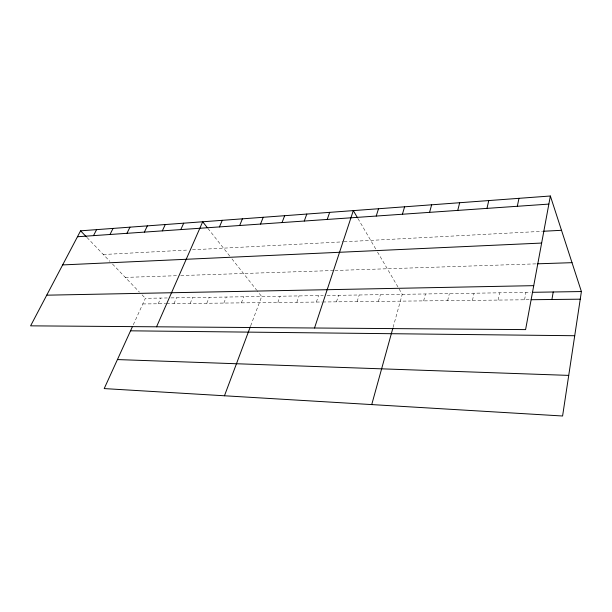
<?xml version="1.0" encoding="UTF-8"?>
<svg xmlns="http://www.w3.org/2000/svg" width="612" height="612" viewBox="0 0 612 612"><rect width="100%" height="100%" fill="white"/><g stroke="black" fill="none" stroke-linecap="round" stroke-linejoin="round"><path stroke-width="0.46" stroke-dasharray="3.06 2.29" d="M524.553 299.788L525.953 292.406M498.076 300.079L499.591 292.819M472.464 300.354L474.078 293.209M447.655 300.63L449.376 293.592M423.634 300.89L425.439 293.967M393.088 327.374L402.237 294.326L377.29 251.631M378.423 301.379L380.389 294.663M357.14 301.617L359.168 294.992M336.462 301.838L338.558 295.305M316.366 302.06L318.523 295.619M296.835 302.274L299.046 295.917M277.84 302.481L280.105 296.216M250.66 325.875L261.668 296.499L257.208 290.845M241.365 302.879L243.729 296.774M223.854 303.07L226.256 297.042M206.795 303.254L209.243 297.31M190.171 303.437L192.658 297.562M173.976 303.613L176.493 297.815M158.187 303.782L160.734 298.059M133.301 324.75L145.365 298.296L167.221 297.96M103.321 254.508L188.672 249.994M192.482 249.795L343.041 241.839M343.975 241.794L542.592 231.305M125.299 277.404L177.036 275.698M180.777 275.568L333.968 270.519M334.886 270.489L536.273 263.849M170.932 297.899L323.297 295.542M327.114 295.481L530.658 292.337M142.787 303.95L165.615 303.705M166.548 303.69L321.851 301.999M322.761 301.991L530.214 299.727M87.003 237.51L109.885 261.347M112.516 264.078L139.437 292.123M142.068 294.869L145.365 298.296M207.981 228.483L229.73 256.038M231.994 258.899L256.65 290.134M357.982 218.591L376.816 250.828"/><path stroke-width="0.92" d="M550.364 196.001L525.586 329.608L30.6 325.844L80.585 230.823L550.364 196.001L581.4 291.549L562.589 415.999L104.208 388.582L132.513 326.487M551.925 299.49L553.21 291.985M517.316 206.282L518.976 198.326M486.961 208.386L488.766 200.568M457.738 210.406L459.673 202.725M429.578 212.356L431.644 204.798M371.729 404.586L392.843 328.277M402.421 214.238L404.601 206.802M376.227 216.051L378.514 208.738M314.522 328.001L353.315 210.605L357.515 217.796M327.213 219.448L329.677 212.356M304.263 221.039L306.803 214.055M224.459 395.773L250.323 326.77M282.04 222.577L284.656 215.699M260.521 224.069L263.198 217.291M239.667 225.507L242.406 218.828M219.448 226.914L222.248 220.32M156.557 326.808L202.687 221.773L207.392 227.74M180.8 229.584L183.699 223.181M162.325 230.869L165.271 224.55M144.378 232.109L147.362 225.874M126.944 233.317L129.958 227.167M109.992 234.488L113.044 228.421M93.506 235.635L96.589 229.638M77.472 236.745L548.865 204.094M543.54 231.252L561.51 230.303M62.654 264.92L541.635 243.063M537.214 263.818L572.021 262.67M46.726 295.183L533.733 285.659M532.532 292.307L581.4 291.549M531.162 299.719L580.245 299.184M130.54 330.817L574.722 335.728M117.435 359.573L568.724 375.393M80.585 230.823L86.361 236.836"/></g></svg>
